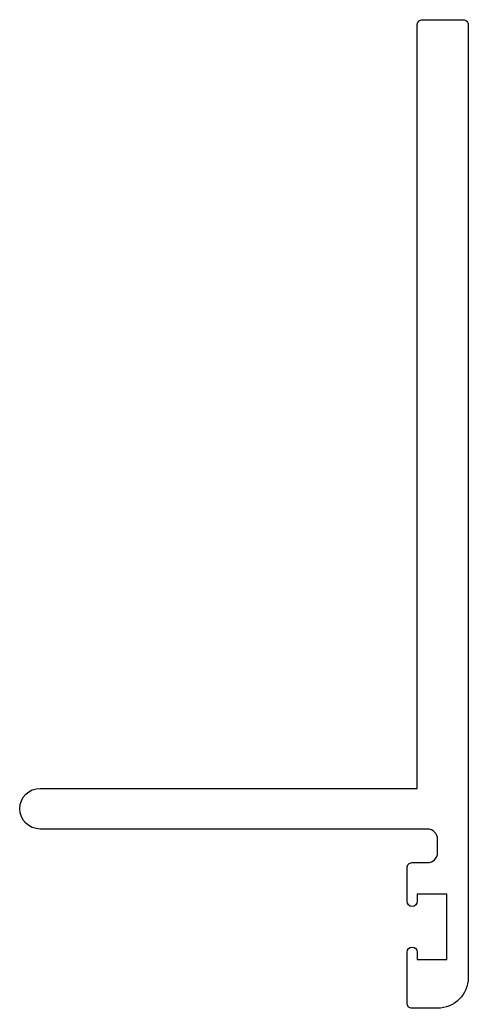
# Model space of a CAD drawing. Extents: x 147.3 to 191.3, y 143.4 to 240.5.
import ezdxf

# ---------------------------------------------------------------- set-up
doc = ezdxf.new("R2010")
doc.units = 0
doc.layers.get('0').update_dxf_attribs({"linetype": 'CONTINUOUS'})

msp = doc.modelspace()

# ---------------------------------------------------------------- linework, layer by layer
msp.add_lwpolyline([(189.231, 148.192), (189.231, 154.592), (186.331, 154.592), (186.331, 153.892, -1), (185.331, 153.892), (185.331, 157.192, -0.414214), (185.831, 157.692), (187.331, 157.692, 0.414214), (188.331, 158.692), (188.331, 159.992, 0.414214), (187.331, 160.992), (171.099, 160.992), (149.331, 160.992, -1), (149.331, 164.992), (186.331, 164.992), (186.331, 239.992, -0.414214), (186.831, 240.492), (190.831, 240.492, -0.414214), (191.331, 239.992), (191.331, 146.392, -0.414214), (188.331, 143.392), (185.831, 143.392, -0.414214), (185.331, 143.892), (185.331, 148.892, -1), (186.331, 148.892), (186.331, 148.192)], format="xyb", close=True)

doc.saveas('drawing.dxf')
